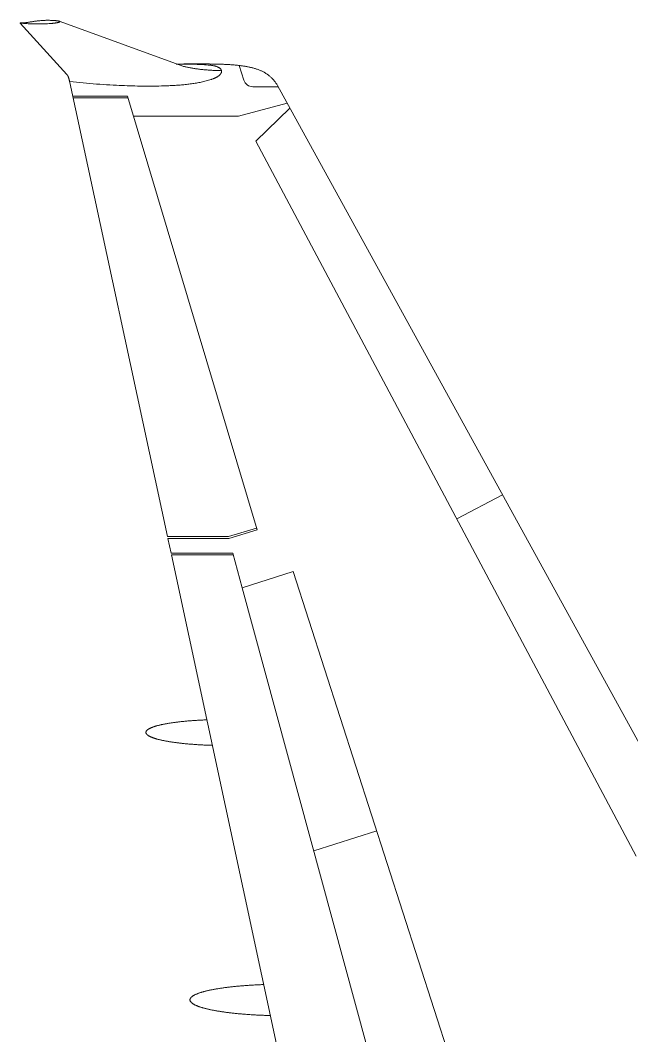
# Model space of a CAD drawing. Header units: millimetres. Extents: x -53019 to 0, y -25898 to 25919.
# Drawn here: x -29883 to -21454, y 11928 to 25919 of the extents above; entities that cross this region are included whole.
import ezdxf

# ---------------------------------------------------------------- set-up
doc = ezdxf.new("R2010")
doc.units = ezdxf.units.MM
doc.layers.add('ceco.net 193', color=7, linetype='Continuous', lineweight=5)

msp = doc.modelspace()

# ---------------------------------------------------------------- linework, layer by layer
at = {"layer": 'ceco.net 193', "linetype": 'Continuous'}
for p, q in [((-29882.96792, 25884.55326), (-29882.96792, 25881.56368)), ((-29335.44806, 25901.55094), (-27641.4865, 25287.88186)), ((-29882.96792, 25881.56368), (-29240.49524, 25170.69896)), ((-26863.82994, 25296.77948), (-26800.57124, 25093.51852)), ((-27854.1861, 18806.38606), (-29199.64188, 25062.35018)), ((-26679.30656, 25004.25784), (-26327.94836, 25004.25784)), ((-20470.15972, 14354.31724), (-26336.42434, 25019.21082)), ((-28405.83092, 24875.00232), (-29159.35494, 24875.00232)), ((-29153.89648, 24849.6328), (-28398.2541, 24849.6328)), ((-28405.83092, 24875.00232), (-26619.60894, 18896.85578)), ((-26872.61072, 24598.74684), (-26202.53078, 24775.7823)), ((-26165.84302, 24709.08952), (-26634.186, 24253.68784)), ((-26872.6158, 24598.757), (-28323.29362, 24598.757)), ((-26634.186, 24253.68784), (-21391.16372, 14403.8447)), ((-23235.62282, 19381.94244), (-23863.54638, 19048.6157)), ((-27012.01862, 18806.38606), (-26626.8708, 18921.16358)), ((-27008.31022, 18781.02416), (-26619.60894, 18896.85578)), ((-27012.01862, 18806.38606), (-27854.1861, 18806.38606)), ((-27799.63452, 18552.73912), (-26946.21738, 18552.73912)), ((-27799.63452, 18552.73912), (-24532.46046, 3361.38266)), ((-21517.13502, 4042.64876), (-26119.37118, 18323.6362)), ((-25836.7276, 14473.99188), (-24968.67498, 14752.96516))]:
    msp.add_line(p, q, dxfattribs=at)
for points in [[(-29882.96792, 25884.55326), (-29874.2862, 25884.1875), (-29865.6248, 25884.02494), (-29856.97864, 25884.05034), (-29848.34772, 25884.24846), (-29839.73458, 25884.61422), (-29831.13414, 25885.12984), (-29822.53878, 25885.7877), (-29813.9612, 25886.5751), (-29805.39124, 25887.47934), (-29796.83398, 25888.49026), (-29788.2818, 25889.59516), (-29779.74486, 25890.7788), (-29771.20538, 25892.0361), (-29762.67098, 25893.34674), (-29754.13912, 25894.7031), (-29745.61234, 25896.1001), (-29737.09318, 25897.51234), (-29728.5664, 25898.93982), (-29720.03962, 25900.36476), (-29711.51284, 25901.77192), (-29702.98606, 25903.1613), (-29694.45166, 25904.5075), (-29685.91472, 25905.81052), (-29677.36762, 25907.05004), (-29668.81798, 25908.2159), (-29660.26072, 25909.2954), (-29651.69076, 25910.28092)], [(-29651.69076, 25910.28092), (-29638.93996, 25911.6322), (-29626.33902, 25912.87934), (-29613.86762, 25914.0198), (-29601.5156, 25915.05612), (-29589.26264, 25915.98576), (-29577.08334, 25916.80364), (-29564.965, 25917.5123), (-29552.8873, 25918.10666), (-29540.82484, 25918.58418), (-29528.77, 25918.93724), (-29516.69738, 25919.17854), (-29504.58666, 25919.2903), (-29492.41752, 25919.28014), (-29480.17726, 25919.14298), (-29467.85064, 25918.86866), (-29455.40972, 25918.47242), (-29442.83418, 25917.93902), (-29430.1164, 25917.271), (-29417.22336, 25916.4582)], [(-29463.35992, 25875.02064), (-29460.67514, 25875.22638), (-29457.95226, 25875.44228), (-29455.20652, 25875.6785), (-29452.42776, 25875.9198), (-29449.6236, 25876.1738), (-29446.80166, 25876.43542), (-29443.96194, 25876.71482), (-29441.10952, 25876.9993), (-29438.23932, 25877.29648), (-29435.35642, 25877.60128), (-29432.4659, 25877.91624), (-29429.5703, 25878.24644), (-29426.6747, 25878.58172), (-29423.77148, 25878.92716), (-29420.87588, 25879.28022), (-29417.98536, 25879.6409), (-29415.09738, 25880.01428), (-29412.22464, 25880.3902), (-29409.35952, 25880.78136), (-29406.51472, 25881.18014), (-29403.68516, 25881.58146), (-29400.87592, 25881.9904), (-29398.09208, 25882.41204), (-29395.33364, 25882.83368), (-29392.60568, 25883.26802), (-29389.90058, 25883.70998), (-29387.23358, 25884.1494), (-29384.60468, 25884.60152), (-29382.01896, 25885.06126), (-29379.46372, 25885.521), (-29376.95928, 25885.9909), (-29374.5031, 25886.46334), (-29372.0901, 25886.94086), (-29369.73552, 25887.42346), (-29367.43428, 25887.91368), (-29365.18892, 25888.4039), (-29363.00706, 25888.90682), (-29360.87854, 25889.40212), (-29358.82114, 25889.91012), (-29356.82978, 25890.41304), (-29354.91462, 25890.92612), (-29353.0655, 25891.44174), (-29351.29766, 25891.95736), (-29349.60602, 25892.47806), (-29347.99312, 25892.99876), (-29346.4615, 25893.51946), (-29345.02386, 25894.04524), (-29343.67004, 25894.57356), (-29342.40512, 25895.09934), (-29341.23926, 25895.63274), (-29340.16738, 25896.16106), (-29339.19456, 25896.69446), (-29338.32588, 25897.22786), (-29337.56388, 25897.76126), (-29336.90602, 25898.29466), (-29336.35484, 25898.82806), (-29335.9205, 25899.36146), (-29335.59792, 25899.89486), (-29335.39218, 25900.42064), (-29335.3109, 25900.95404), (-29335.349, 25901.48236), (-29335.51664, 25902.00814), (-29335.80874, 25902.53646), (-29336.23546, 25903.06224), (-29336.79426, 25903.58294), (-29337.4826, 25904.10364), (-29338.3208, 25904.61926), (-29339.29362, 25905.13488), (-29340.40868, 25905.64796), (-29341.6736, 25906.1585), (-29343.08838, 25906.65888), (-29344.65048, 25907.1618), (-29346.36752, 25907.6571), (-29348.24712, 25908.15494), (-29350.28166, 25908.64516), (-29352.48384, 25909.12776), (-29354.84604, 25909.60528), (-29357.37588, 25910.0828), (-29360.07844, 25910.5527), (-29362.95118, 25911.02006), (-29366.00172, 25911.47726), (-29369.22498, 25911.92938), (-29372.6362, 25912.37642), (-29376.22776, 25912.81838), (-29380.00474, 25913.25018), (-29383.96714, 25913.67944), (-29388.12766, 25914.096), (-29392.4736, 25914.51002), (-29397.0202, 25914.91388), (-29401.77, 25915.3152), (-29406.71284, 25915.70128), (-29411.8665, 25916.08482), (-29417.22336, 25916.4582)], [(-29463.35992, 25875.02064), (-29485.55952, 25873.45346), (-29507.72356, 25872.09964), (-29529.86728, 25870.9668), (-29551.98052, 25870.04732), (-29574.07598, 25869.3412), (-29596.15112, 25868.8459), (-29618.2161, 25868.5665), (-29640.26584, 25868.49792), (-29662.31304, 25868.64016), (-29684.345, 25868.99322), (-29706.38458, 25869.5571), (-29728.41654, 25870.33434), (-29750.4612, 25871.31224), (-29772.50586, 25872.5035), (-29794.56576, 25873.90558), (-29816.6409, 25875.51086), (-29838.72874, 25877.32188), (-29860.8369, 25879.34372), (-29882.96792, 25881.56368)], [(-27168.7036, 25315.38498), (-27179.2954, 25315.5958), (-27189.68908, 25315.79392), (-27199.8821, 25315.99204), (-27209.87954, 25316.18508), (-27219.68902, 25316.3705), (-27229.31308, 25316.55592), (-27238.76442, 25316.72864), (-27248.03542, 25316.9039), (-27257.13878, 25317.07154), (-27266.07958, 25317.23156), (-27274.86036, 25317.39412), (-27283.4862, 25317.54144), (-27291.96472, 25317.6913), (-27300.29846, 25317.82846), (-27308.49504, 25317.96308), (-27316.557, 25318.09516), (-27324.48942, 25318.21708), (-27332.29738, 25318.33646), (-27339.98596, 25318.44822), (-27347.56278, 25318.55236), (-27355.03038, 25318.65904), (-27362.3913, 25318.75048), (-27369.65824, 25318.83684), (-27376.82612, 25318.92574), (-27383.90764, 25318.9994), (-27390.9028, 25319.07306), (-27397.81668, 25319.13656), (-27404.66452, 25319.19244), (-27411.44124, 25319.24832), (-27418.15192, 25319.2915), (-27424.7991, 25319.33468), (-27431.39802, 25319.36516), (-27437.94614, 25319.39056), (-27444.45108, 25319.41596), (-27450.91792, 25319.42612), (-27457.3492, 25319.43374), (-27463.75508, 25319.43374), (-27470.13556, 25319.42612), (-27476.49318, 25319.41596), (-27482.84318, 25319.39056), (-27489.17286, 25319.36516), (-27495.51016, 25319.32706), (-27501.84238, 25319.2915), (-27508.1873, 25319.2407), (-27514.5373, 25319.18482), (-27520.9, 25319.12386), (-27527.29318, 25319.05528), (-27533.70414, 25318.974), (-27540.14812, 25318.89272), (-27546.62766, 25318.80128), (-27553.15038, 25318.70222), (-27559.71882, 25318.59554), (-27566.3406, 25318.4787), (-27573.01318, 25318.35424), (-27579.74672, 25318.2247), (-27586.55138, 25318.08754), (-27593.42716, 25317.9453), (-27600.37406, 25317.79036), (-27607.40478, 25317.6278), (-27614.51678, 25317.4627), (-27621.72276, 25317.28236), (-27629.0278, 25317.0944), (-27636.4319, 25316.9039), (-27643.94268, 25316.70578), (-27651.56268, 25316.49496), (-27659.30206, 25316.27652), (-27667.16082, 25316.04792), (-27675.1415, 25315.8117), (-27683.2568, 25315.5704), (-27691.50418, 25315.3164), (-27699.90142, 25315.05478), (-27708.43582, 25314.78808), (-27717.1277, 25314.50868), (-27725.97198, 25314.2242), (-27734.97628, 25313.92702)], [(-27269.65844, 25300.63774), (-27294.67998, 25302.8069), (-27319.62024, 25304.79318), (-27344.48176, 25306.58388), (-27369.262, 25308.19678), (-27393.97366, 25309.63442), (-27418.61674, 25310.89934), (-27443.20394, 25311.99916), (-27467.73018, 25312.93388), (-27492.20054, 25313.70858), (-27516.6201, 25314.33596), (-27541.0041, 25314.81348), (-27565.34238, 25315.15384), (-27589.6451, 25315.35196), (-27613.91734, 25315.41546), (-27638.16418, 25315.35196), (-27662.38562, 25315.17416), (-27686.59436, 25314.86936), (-27710.7904, 25314.4528), (-27734.97628, 25313.92702)], [(-27107.67248, 25225.31912), (-27125.43724, 25225.79664), (-27142.9988, 25226.33004), (-27160.36224, 25226.92948), (-27177.52248, 25227.59496), (-27194.48206, 25228.31886), (-27211.24352, 25229.11388), (-27227.79924, 25229.96986), (-27244.15176, 25230.8868), (-27260.31378, 25231.86724), (-27276.26752, 25232.90864), (-27292.0206, 25234.01862), (-27307.5781, 25235.18956), (-27322.9324, 25236.424), (-27338.08096, 25237.7194), (-27353.03394, 25239.08592), (-27367.78626, 25240.50578), (-27382.33284, 25241.99422), (-27396.68384, 25243.54362), (-27410.83418, 25245.1616), (-27424.78132, 25246.83546), (-27438.52272, 25248.5779), (-27452.07108, 25250.38384), (-27465.41624, 25252.25582), (-27478.5582, 25254.18368), (-27491.50458, 25256.18266), (-27504.24268, 25258.24006), (-27516.78774, 25260.36096), (-27529.12706, 25262.54282), (-27541.2708, 25264.7958), (-27553.20626, 25267.1072), (-27564.94614, 25269.4821), (-27576.48028, 25271.9205), (-27587.8163, 25274.41986), (-27598.95166, 25276.98526), (-27609.89144, 25279.6167), (-27620.6204, 25282.30656), (-27631.15632, 25285.06754), (-27641.4865, 25287.88186)], [(-27254.24826, 25102.51012), (-27247.86778, 25104.53196), (-27241.62954, 25106.60206), (-27235.51576, 25108.71788), (-27229.5366, 25110.88196), (-27223.6946, 25113.08414), (-27217.98976, 25115.32696), (-27212.42208, 25117.6155), (-27206.98902, 25119.94214), (-27201.69312, 25122.30434), (-27196.53438, 25124.69702), (-27191.51788, 25127.13542), (-27186.636, 25129.59668), (-27181.89382, 25132.09604), (-27177.29896, 25134.62588), (-27172.83872, 25137.18112), (-27168.52834, 25139.76684), (-27164.35512, 25142.37034), (-27160.32668, 25145.00686), (-27156.44302, 25147.66116), (-27152.70922, 25150.34086), (-27149.11258, 25153.03834), (-27145.67088, 25155.74852), (-27142.37396, 25158.48156), (-27139.22182, 25161.22984), (-27136.22208, 25163.98828), (-27133.36966, 25166.75942), (-27130.66456, 25169.5458), (-27128.11694, 25172.33472), (-27125.71664, 25175.13888), (-27123.47128, 25177.94812), (-27121.37578, 25180.75736), (-27119.43522, 25183.5793), (-27117.6496, 25186.39362), (-27116.0113, 25189.21556), (-27114.53556, 25192.02988), (-27113.22238, 25194.84674), (-27112.05652, 25197.65598), (-27111.05068, 25200.46268), (-27110.20232, 25203.26176), (-27109.51906, 25206.05068), (-27108.99328, 25208.83452), (-27108.6199, 25211.60058), (-27108.41416, 25214.36156), (-27108.37098, 25217.10222), (-27108.49036, 25219.83018), (-27108.77484, 25222.54036), (-27109.22188, 25225.23022), (-27109.83656, 25227.90484), (-27110.61126, 25230.55152), (-27111.5536, 25233.17534), (-27112.66358, 25235.77884), (-27113.9412, 25238.35186), (-27115.38646, 25240.90202), (-27116.99682, 25243.41916), (-27118.78498, 25245.91344), (-27120.73824, 25248.36708), (-27122.86422, 25250.79278), (-27125.15784, 25253.18038), (-27127.6318, 25255.52988), (-27130.2734, 25257.8489), (-27133.09026, 25260.11966), (-27136.08492, 25262.3574), (-27139.24722, 25264.54688), (-27142.58986, 25266.69826), (-27146.11284, 25268.80138), (-27149.80854, 25270.8537), (-27153.68458, 25272.86284), (-27157.73842, 25274.82118), (-27161.96752, 25276.73126), (-27166.38458, 25278.58546), (-27170.97944, 25280.38378), (-27175.75464, 25282.12622), (-27180.71526, 25283.8204), (-27185.85622, 25285.446), (-27191.17498, 25287.0208), (-27196.68932, 25288.52702), (-27202.38146, 25289.97228), (-27208.26156, 25291.34896), (-27214.33216, 25292.66214), (-27220.5831, 25293.91436), (-27227.02454, 25295.09292), (-27233.65394, 25296.19782), (-27240.47638, 25297.23922), (-27247.4817, 25298.19934), (-27254.6826, 25299.08834), (-27262.074, 25299.8986), (-27269.65844, 25300.63774)], [(-26327.94836, 25004.25784), (-26332.89628, 25013.10212), (-26337.96358, 25021.8194), (-26343.14772, 25030.40206), (-26348.4487, 25038.85518), (-26353.86906, 25047.17622), (-26359.41896, 25055.35756), (-26365.08824, 25063.39412), (-26370.88452, 25071.29352), (-26376.8078, 25079.05068), (-26382.86062, 25086.6656), (-26389.04298, 25094.1332), (-26395.3625, 25101.45602), (-26401.80394, 25108.6239), (-26408.38254, 25115.64954), (-26415.10084, 25122.52786), (-26421.94614, 25129.2487), (-26428.9286, 25135.82984), (-26436.0406, 25142.2535), (-26443.29738, 25148.52222), (-26450.67608, 25154.6487), (-26458.19702, 25160.62024), (-26465.85004, 25166.44446), (-26473.63768, 25172.1239), (-26481.5574, 25177.65094), (-26489.60666, 25183.02558), (-26497.79308, 25188.26052), (-26506.10142, 25193.35068), (-26514.54184, 25198.2986), (-26523.10418, 25203.0992), (-26531.79352, 25207.76264), (-26540.6124, 25212.28892), (-26549.54812, 25216.68058), (-26558.60068, 25220.93508), (-26567.77262, 25225.0575), (-26577.06902, 25229.05038), (-26586.46956, 25232.92134), (-26595.98694, 25236.66022), (-26605.611, 25240.28226), (-26615.34682, 25243.77984), (-26625.1817, 25247.15804), (-26635.12834, 25250.4194), (-26645.16896, 25253.57662), (-26655.31372, 25256.61446), (-26665.55246, 25259.55578), (-26675.88264, 25262.3828), (-26686.3068, 25265.11076), (-26696.81986, 25267.73458), (-26707.41674, 25270.26442), (-26718.09998, 25272.70028), (-26728.87212, 25275.03962), (-26739.71792, 25277.29006), (-26750.645, 25279.45414), (-26761.65082, 25281.53186), (-26772.72776, 25283.5283), (-26783.87582, 25285.446), (-26795.095, 25287.27988), (-26806.38784, 25289.04264), (-26817.74164, 25290.7292), (-26829.15894, 25292.34718), (-26840.6372, 25293.8915), (-26852.18404, 25295.36724), (-26863.77914, 25296.7744), (-26875.43774, 25298.12568), (-26887.15222, 25299.41092), (-26898.92004, 25300.63266), (-26910.7412, 25301.79852), (-26922.61062, 25302.9085), (-26934.5283, 25303.9626), (-26946.49678, 25304.96082), (-26958.51352, 25305.90824), (-26970.56836, 25306.8074), (-26982.674, 25307.6583), (-26994.82282, 25308.4584), (-27007.0072, 25309.21278), (-27019.2373, 25309.92652), (-27031.50296, 25310.58946), (-27043.80418, 25311.21684), (-27056.14604, 25311.7985), (-27068.52346, 25312.3446), (-27080.93136, 25312.84752), (-27093.37736, 25313.31234), (-27105.85384, 25313.74668), (-27118.36334, 25314.13784), (-27130.90586, 25314.5036), (-27143.47632, 25314.82618), (-27156.07218, 25315.12336), (-27168.7036, 25315.38498)], [(-29199.64188, 25062.35018), (-29200.72138, 25067.30064), (-29201.80596, 25072.19268), (-29202.91086, 25077.03646), (-29204.02592, 25081.82944), (-29205.1613, 25086.56146), (-29206.30938, 25091.22998), (-29207.48032, 25095.83754), (-29208.6665, 25100.37652), (-29209.87554, 25104.84692), (-29211.10236, 25109.23858), (-29212.3495, 25113.54896), (-29213.62712, 25117.77044), (-29214.92252, 25121.90048), (-29216.2484, 25125.93908), (-29217.60222, 25129.871), (-29218.98398, 25133.69624), (-29220.40384, 25137.40972), (-29221.8491, 25141.00128), (-29223.33246, 25144.46838), (-29224.85138, 25147.8034), (-29226.41348, 25150.99618), (-29228.01368, 25154.04164), (-29229.64944, 25156.93724), (-29231.336, 25159.6652), (-29233.06828, 25162.23314), (-29234.8539, 25164.62836), (-29236.6827, 25166.83562), (-29238.5623, 25168.86254), (-29240.49524, 25170.69896)], [(-29202.12854, 25074.58028), (-29156.16724, 25069.91684), (-29110.18562, 25065.38294), (-29064.18368, 25060.9862), (-29018.17666, 25056.7444), (-28972.15186, 25052.64738), (-28926.11436, 25048.71546), (-28880.06416, 25044.94356), (-28834.0038, 25041.35454), (-28787.92312, 25037.93824), (-28741.82974, 25034.70736), (-28695.72874, 25031.66698), (-28649.6125, 25028.83488), (-28603.48102, 25026.19836), (-28557.33684, 25023.78028)], [(-27901.76792, 25015.64466), (-27884.6026, 25016.22632), (-27867.42712, 25016.8537), (-27850.23132, 25017.51156), (-27833.0279, 25018.21768), (-27815.81432, 25018.97968), (-27798.58804, 25019.79248), (-27781.35922, 25020.66624), (-27764.12786, 25021.6035), (-27746.89396, 25022.61442), (-27729.65498, 25023.69392), (-27712.42108, 25024.85216), (-27695.18972, 25026.0993), (-27677.9609, 25027.42518), (-27660.73462, 25028.85266), (-27643.52612, 25030.37158), (-27626.32524, 25031.98956), (-27609.13452, 25033.71422), (-27591.95904, 25035.55064), (-27574.7988, 25037.5039), (-27557.6538, 25039.574), (-27540.53166, 25041.76856), (-27523.43492, 25044.09012), (-27506.35596, 25046.54376), (-27489.30494, 25049.14218), (-27472.27424, 25051.87776), (-27455.2791, 25054.76066), (-27438.3119, 25057.7985), (-27421.3828, 25060.99382), (-27404.48418, 25064.34154), (-27387.61604, 25067.86452), (-27370.79362, 25071.54752), (-27354.01184, 25075.41086), (-27337.2707, 25079.45454), (-27320.5702, 25083.67602), (-27303.91288, 25088.09308), (-27287.30636, 25092.70064), (-27270.75064, 25097.50632), (-27254.24826, 25102.51012)], [(-28557.33684, 25023.78028), (-28520.9488, 25022.02006), (-28484.55568, 25020.38684), (-28448.14732, 25018.88062), (-28411.7415, 25017.51664), (-28375.32806, 25016.28982), (-28338.907, 25015.21032), (-28302.48086, 25014.28576), (-28266.05726, 25013.51614), (-28229.6235, 25012.90908), (-28193.1999, 25012.46966), (-28156.76106, 25012.20804), (-28120.32984, 25012.12168), (-28083.89608, 25012.21566), (-28047.46486, 25012.50522), (-28011.03872, 25012.98274), (-27974.6075, 25013.666), (-27938.18898, 25014.55246), (-27901.76792, 25015.64466)], [(-27008.31022, 18781.02416), (-27848.73018, 18781.02416), (-27805.09298, 18578.10102), (-26953.11348, 18578.10102), (-26822.43556, 18097.68542), (-26119.37118, 18323.6362)], [(-26822.43048, 18097.68542), (-22919.13374, 3748.13576), (-22442.85834, 3743.2742), (-21516.58892, 4040.9622)], [(-27310.93852, 16280.59228), (-27325.41398, 16280.0411), (-27339.84372, 16279.4569), (-27354.22266, 16278.83714), (-27368.54826, 16278.19198), (-27382.81036, 16277.51126), (-27397.0242, 16276.79244), (-27411.16184, 16276.04822), (-27425.24614, 16275.27352), (-27439.25424, 16274.46072), (-27453.20138, 16273.61744), (-27467.06724, 16272.74876), (-27480.8569, 16271.84198), (-27494.57544, 16270.90726), (-27508.21016, 16269.93952), (-27521.76106, 16268.9413), (-27535.22306, 16267.9126), (-27548.5987, 16266.8585), (-27561.88798, 16265.7663), (-27575.0782, 16264.6487), (-27588.17444, 16263.50316), (-27601.17416, 16262.3246), (-27614.07228, 16261.11556), (-27626.86372, 16259.88112), (-27639.55102, 16258.60858), (-27652.13418, 16257.3208), (-27664.60558, 16255.99238), (-27676.96268, 16254.64618), (-27689.20548, 16253.26442), (-27701.3289, 16251.85726), (-27713.33294, 16250.4247), (-27725.21506, 16248.96674), (-27736.9778, 16247.4783), (-27748.611, 16245.95938), (-27760.11466, 16244.42268), (-27771.48878, 16242.85296), (-27782.73082, 16241.26546), (-27793.83824, 16239.64748), (-27804.80596, 16238.0041), (-27815.63398, 16236.33532), (-27826.32484, 16234.64114), (-27836.87346, 16232.9241), (-27847.27222, 16231.18166), (-27857.52874, 16229.42144), (-27867.63032, 16227.63582), (-27877.58458, 16225.8248), (-27887.38898, 16223.98838), (-27897.0359, 16222.13418), (-27906.52534, 16220.2622), (-27915.8573, 16218.3572), (-27925.02924, 16216.44204), (-27934.03862, 16214.50148), (-27942.88798, 16212.5406), (-27951.5697, 16210.56194), (-27960.0914, 16208.56042), (-27968.43784, 16206.54366), (-27976.61664, 16204.50404), (-27984.62272, 16202.44664), (-27992.45354, 16200.374), (-28000.11418, 16198.2785), (-28007.59702, 16196.1703), (-28014.90206, 16194.04432), (-28022.03438, 16191.89802), (-28028.97874, 16189.73902), (-28035.7453, 16187.56224), (-28042.33152, 16185.37276), (-28048.72978, 16183.1655), (-28054.95024, 16180.94554), (-28060.97766, 16178.71288), (-28066.81966, 16176.47006), (-28072.4737, 16174.20438), (-28077.94486, 16171.92854), (-28083.21536, 16169.64762), (-28088.30044, 16167.34638), (-28093.19248, 16165.04006), (-28097.8864, 16162.71596), (-28102.38982, 16160.38424), (-28106.69766, 16158.0449), (-28110.815, 16155.68778), (-28114.72914, 16153.3332), (-28118.45024, 16150.96338), (-28121.97322, 16148.5834), (-28125.29046, 16146.1958), (-28128.41466, 16143.80058), (-28131.34328, 16141.40028), (-28134.06362, 16138.9949), (-28136.5833, 16136.5819), (-28138.9074, 16134.15874), (-28141.02322, 16131.73304), (-28142.93838, 16129.30988), (-28144.65542, 16126.87148), (-28146.16418, 16124.43562), (-28147.47228, 16121.99214), (-28148.57464, 16119.54866), (-28149.48142, 16117.1001), (-28150.17484, 16114.649), (-28150.67014, 16112.20044), (-28150.95716, 16109.74934), (-28151.04352, 16107.2957), (-28150.92668, 16104.8446), (-28150.6041, 16102.39096), (-28150.0707, 16099.93986), (-28149.34426, 16097.4913), (-28148.407, 16095.0402), (-28147.26654, 16092.59164), (-28145.92796, 16090.14816), (-28144.38364, 16087.70468), (-28142.63358, 16085.26882), (-28140.68032, 16082.83042), (-28138.52894, 16080.39964), (-28136.17182, 16077.97648), (-28133.61912, 16075.5584), (-28130.86576, 16073.1454), (-28127.90666, 16070.74002), (-28124.74944, 16068.3321), (-28121.38902, 16065.93942), (-28117.83556, 16063.55182), (-28114.08398, 16061.17692), (-28110.13428, 16058.80202), (-28105.99154, 16056.4449), (-28101.65068, 16054.08778), (-28097.1117, 16051.7459), (-28092.37968, 16049.41418), (-28087.45716, 16047.09516), (-28082.3416, 16044.78122), (-28077.03808, 16042.4876), (-28071.53898, 16040.19906), (-28065.85192, 16037.92322), (-28059.97944, 16035.66008), (-28053.91392, 16033.4071), (-28047.6706, 16031.17444), (-28041.23932, 16028.95448), (-28034.62262, 16026.74722), (-28027.82558, 16024.55774), (-28020.84312, 16022.3835), (-28013.68794, 16020.21688), (-28006.35242, 16018.07312), (-27998.83656, 16015.9446), (-27991.15306, 16013.8364), (-27983.28922, 16011.7409), (-27975.25266, 16009.66318), (-27967.04084, 16007.60578), (-27958.67154, 16005.56362), (-27950.12444, 16003.5494), (-27941.41224, 16001.54534), (-27932.54002, 15999.5616), (-27923.49762, 15997.60326), (-27914.30028, 15995.6627), (-27904.94292, 15993.73992), (-27895.42554, 15991.84254), (-27885.75068, 15989.96294), (-27875.92088, 15988.10112), (-27865.94376, 15986.27232), (-27855.8117, 15984.45622), (-27845.5374, 15982.6706), (-27835.10562, 15980.90276), (-27824.53922, 15979.16032), (-27813.82296, 15977.44328), (-27802.97208, 15975.7491), (-27791.97642, 15974.08032), (-27780.85122, 15972.43186), (-27769.58378, 15970.81388), (-27758.1868, 15969.21876), (-27746.66536, 15967.65158), (-27735.00676, 15966.10726), (-27723.23132, 15964.59342), (-27711.3238, 15963.0999), (-27699.29944, 15961.63686), (-27687.15316, 15960.2043), (-27674.89258, 15958.7946), (-27662.51516, 15957.41284), (-27650.02598, 15956.06156), (-27637.42504, 15954.73314), (-27624.71996, 15953.43774), (-27611.9082, 15952.17282), (-27598.99738, 15950.9333), (-27585.97988, 15949.72426), (-27572.86332, 15948.53808), (-27559.66294, 15947.39254), (-27546.36096, 15946.26986), (-27532.965, 15945.17766), (-27519.48522, 15944.11848), (-27505.92416, 15943.08724), (-27492.2742, 15942.08902), (-27478.5455, 15941.12128), (-27464.7406, 15940.17894), (-27450.86204, 15939.2747), (-27436.90474, 15938.40094), (-27422.88394, 15937.55766), (-27408.79456, 15936.74486), (-27394.6366, 15935.96254), (-27380.41768, 15935.21324), (-27366.14288, 15934.4995), (-27351.8122, 15933.81116), (-27337.42564, 15933.16092), (-27322.9832, 15932.53862), (-27308.49504, 15931.95696), (-27293.96624, 15931.39816), (-27279.38918, 15930.87746), (-27264.77148, 15930.38724), (-27250.11822, 15929.93512), (-27235.43448, 15929.51348)], [(-26526.39094, 12632.7154), (-26542.21006, 12632.14644), (-26557.986, 12631.53684), (-26573.71368, 12630.8993), (-26589.38294, 12630.22874), (-26605.00394, 12629.52262), (-26620.57668, 12628.78602), (-26636.0783, 12628.00878), (-26651.52658, 12627.20868), (-26666.91136, 12626.37302), (-26682.23264, 12625.49926), (-26697.4828, 12624.6001), (-26712.66184, 12623.66792), (-26727.77484, 12622.70018), (-26742.80656, 12621.70196), (-26757.76462, 12620.67326), (-26772.6414, 12619.61408), (-26787.42928, 12618.52188), (-26802.14604, 12617.3992), (-26816.76882, 12616.24604), (-26831.3027, 12615.0624), (-26845.74514, 12613.84574), (-26860.09614, 12612.5986), (-26874.34554, 12611.32352), (-26888.5035, 12610.0205), (-26902.5624, 12608.687), (-26916.51462, 12607.3154), (-26930.36016, 12605.92094), (-26944.1041, 12604.50108), (-26957.73882, 12603.05074), (-26971.2567, 12601.56738), (-26984.66536, 12600.05354), (-26997.95972, 12598.51684), (-27011.13724, 12596.95474), (-27024.1903, 12595.35454), (-27037.12652, 12593.73656), (-27049.93828, 12592.08556), (-27062.6205, 12590.4117), (-27075.17826, 12588.70736), (-27087.60394, 12586.9827), (-27099.90008, 12585.22756), (-27112.0616, 12583.44194), (-27124.09104, 12581.63854), (-27135.98078, 12579.8072), (-27147.73082, 12577.94792), (-27159.33862, 12576.06832), (-27170.80418, 12574.15824), (-27182.1275, 12572.23038), (-27193.3035, 12570.27712), (-27204.33472, 12568.29846), (-27215.211, 12566.2944), (-27225.93488, 12564.2751), (-27236.50636, 12562.22786), (-27246.92544, 12560.15522), (-27257.18704, 12558.06734), (-27267.28862, 12555.95152), (-27277.23018, 12553.81792), (-27287.00918, 12551.66146), (-27296.62816, 12549.48976), (-27306.08458, 12547.29012), (-27315.37336, 12545.07524), (-27324.48942, 12542.84258), (-27333.44292, 12540.58452), (-27342.2237, 12538.30868), (-27350.83176, 12536.02268), (-27359.27218, 12533.70874), (-27367.53226, 12531.3821), (-27375.61708, 12529.03768), (-27383.52918, 12526.67548), (-27391.25586, 12524.2955), (-27398.80982, 12521.90028), (-27406.18344, 12519.48982), (-27413.37164, 12517.05904), (-27420.37696, 12514.61556), (-27427.1994, 12512.15938), (-27433.8415, 12509.6905), (-27440.29056, 12507.20384), (-27446.55166, 12504.70448), (-27452.62988, 12502.19496), (-27458.52014, 12499.66512), (-27464.2199, 12497.12766), (-27469.72662, 12494.58004), (-27475.0403, 12492.01718), (-27480.16348, 12489.44416), (-27485.09362, 12486.85844), (-27489.82564, 12484.26764), (-27494.36462, 12481.6616), (-27498.71056, 12479.05048), (-27502.85838, 12476.4292), (-27506.81062, 12473.79268), (-27510.5622, 12471.15616), (-27514.12074, 12468.50948), (-27517.47608, 12465.85518), (-27520.6333, 12463.18818), (-27523.58986, 12460.52118), (-27526.35084, 12457.84402), (-27528.90354, 12455.16432), (-27531.26066, 12452.47954), (-27533.41966, 12449.78206), (-27535.37292, 12447.08966), (-27537.12044, 12444.3871), (-27538.67238, 12441.682), (-27540.01604, 12438.97436), (-27541.15904, 12436.26418), (-27542.10138, 12433.554), (-27542.8329, 12430.8362), (-27543.37138, 12428.12094), (-27543.70158, 12425.39806), (-27543.8235, 12422.6828), (-27543.74984, 12419.95992), (-27543.47044, 12417.24466), (-27542.98784, 12414.52686), (-27542.2995, 12411.80652), (-27541.41304, 12409.08872), (-27540.32084, 12406.37854), (-27539.02544, 12403.66328), (-27537.5243, 12400.9531), (-27535.82504, 12398.25054), (-27533.92004, 12395.54544), (-27531.81946, 12392.84796), (-27529.51314, 12390.15048), (-27527.00616, 12387.46062), (-27524.29598, 12384.78092), (-27521.3953, 12382.10122), (-27518.28126, 12379.42406), (-27514.97672, 12376.75706), (-27511.47406, 12374.10276), (-27507.76566, 12371.44846), (-27503.86422, 12368.80178), (-27499.76466, 12366.16526), (-27495.4746, 12363.54144), (-27490.9788, 12360.92016), (-27486.29504, 12358.30904), (-27481.4157, 12355.71062), (-27476.33824, 12353.1249), (-27471.07282, 12350.54426), (-27465.61436, 12347.97632), (-27459.96032, 12345.416), (-27454.1234, 12342.87346), (-27448.0909, 12340.34362), (-27441.87806, 12337.81886), (-27435.47218, 12335.31442), (-27428.87834, 12332.82268), (-27422.10162, 12330.3411), (-27415.14456, 12327.87984), (-27407.99954, 12325.42366), (-27400.67164, 12322.99288), (-27393.16594, 12320.56718), (-27385.47736, 12318.16688), (-27377.61352, 12315.7742), (-27369.57188, 12313.40438), (-27361.35498, 12311.0498), (-27352.95774, 12308.71046), (-27344.3954, 12306.39144), (-27335.6578, 12304.0902), (-27326.74748, 12301.8042), (-27317.66698, 12299.53852), (-27308.42138, 12297.2957), (-27299.00814, 12295.06812), (-27289.43488, 12292.86086), (-27279.69144, 12290.67138), (-27269.78798, 12288.50222), (-27259.72958, 12286.35592), (-27249.50354, 12284.23502), (-27239.13018, 12282.1319), (-27228.59426, 12280.0491), (-27217.90848, 12277.9917), (-27207.0703, 12275.94954), (-27196.07464, 12273.9404), (-27184.93674, 12271.94396), (-27173.65152, 12269.978), (-27162.22406, 12268.03744), (-27150.65182, 12266.11466), (-27138.93226, 12264.21728), (-27127.08062, 12262.35038), (-27115.08674, 12260.5038), (-27102.95824, 12258.68008), (-27090.69258, 12256.88684), (-27078.29738, 12255.11392), (-27065.77518, 12253.37148), (-27053.11836, 12251.65444), (-27040.33962, 12249.96026), (-27027.43388, 12248.2991), (-27014.4113, 12246.66334), (-27001.26426, 12245.05044), (-26988.00038, 12243.46802), (-26974.62474, 12241.91862), (-26961.13226, 12240.39208), (-26947.52548, 12238.89348), (-26933.80948, 12237.42282), (-26919.9868, 12235.98518), (-26906.05998, 12234.5704), (-26892.03156, 12233.1861), (-26877.899, 12231.83482), (-26863.66738, 12230.51402), (-26849.34178, 12229.2237), (-26834.92474, 12227.95878), (-26820.40864, 12226.72434), (-26805.81126, 12225.52292), (-26791.1199, 12224.34944), (-26776.3498, 12223.2166), (-26761.4908, 12222.10662), (-26746.55306, 12221.02712), (-26731.53912, 12219.9781), (-26716.45152, 12218.9621), (-26701.29026, 12217.98166), (-26686.0528, 12217.02662), (-26670.7493, 12216.10968), (-26655.3823, 12215.22322), (-26639.94672, 12214.36724), (-26624.4578, 12213.54174), (-26608.90538, 12212.75434), (-26593.29708, 12211.99742), (-26577.63798, 12211.27352), (-26561.92554, 12210.58518), (-26546.1623, 12209.9197), (-26530.35334, 12209.29994), (-26514.49866, 12208.70558), (-26498.60334, 12208.14678), (-26482.675, 12207.621), (-26466.70602, 12207.13078), (-26450.70148, 12206.67104), (-26434.67154, 12206.2494)]]:
    msp.add_lwpolyline(points, dxfattribs=at)
msp.add_arc((-26679.30671, 25131.25886), 126.99995, 197.287583, 270, dxfattribs=at)

doc.saveas('drawing.dxf')
